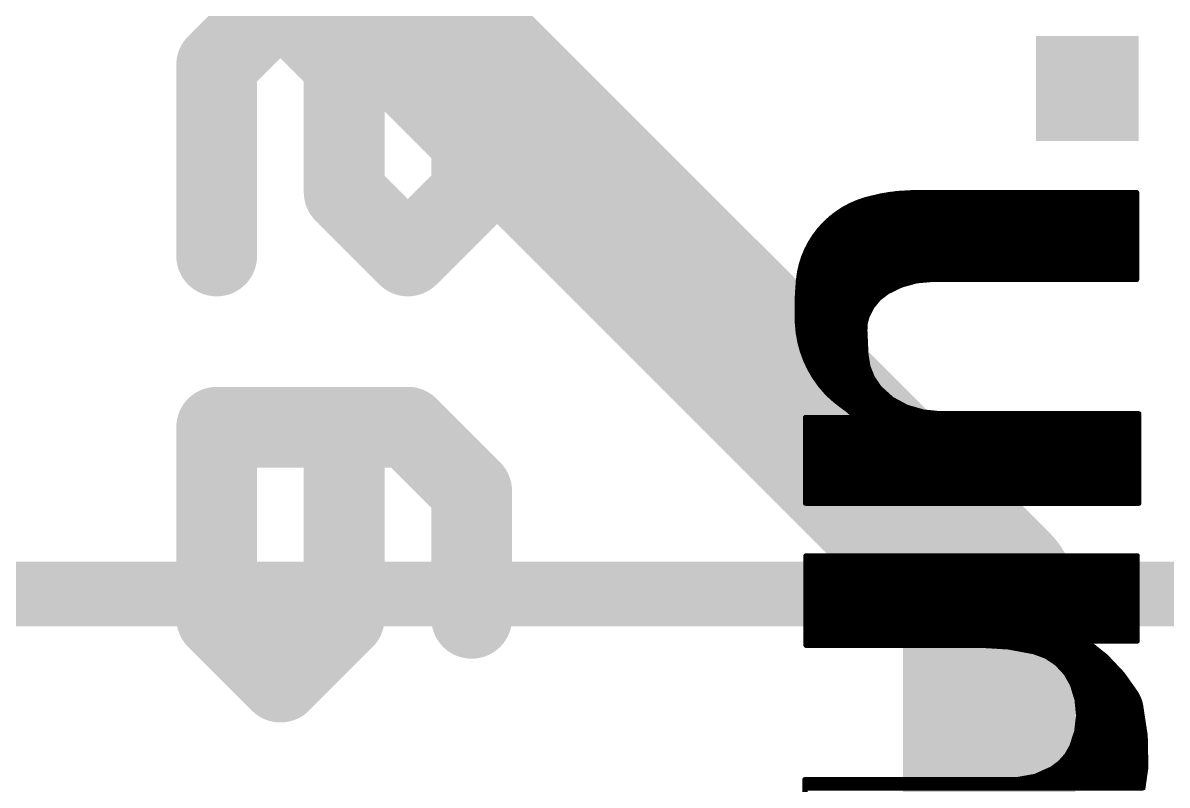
# Model space of a CAD drawing. Extents: x -0.1 to 52.8, y -11.4 to 50.9.
# Drawn here: x 25.92 to 31.32, y 18.15 to 21.75 of the extents above; entities that cross this region are included whole.
import ezdxf

# ---------------------------------------------------------------- set-up
doc = ezdxf.new("R2010")
doc.units = 0
for name, color, linetype in [('1', 12, 'CONTINUOUS'), ('16', 132, 'CONTINUOUS'), ('21', 41, 'CONTINUOUS'), ('22', 40, 'CONTINUOUS')]:
    doc.layers.add(name, color=color, linetype=linetype)

# ---------------------------------------------------------------- blocks, each defined once
blk = doc.blocks.new('RECT')
blk.add_solid([(-0.5, -0.5), (0.5, -0.5), (-0.5, 0.5), (0.5, 0.5)])

msp = doc.modelspace()

# ---------------------------------------------------------------- linework, layer by layer
at = {"layer": '1', "const_width": 0.3048}
msp.add_lwpolyline([(34.29, 19.05), (20.32, 19.05)], dxfattribs=at)
at = {"layer": '16', "const_width": 0.8128}
for points in [[(30.48, 19.05), (26.67, 22.86)], [(30.48, 16.51), (30.48, 19.05)]]:
    msp.add_lwpolyline(points, dxfattribs=at)
at = {"layer": '16', "const_width": 0.4064}
for points in [[(30.6832, 19.05, 1), (30.2768, 19.05)], [(30.3363, 18.9063, 1), (30.6237, 19.1937)]]:
    msp.add_lwpolyline(points, format="xyb", dxfattribs=at)
at = {"layer": '21'}
for points, const_width in [([(30.1219, 20.9448, 0.0668), (29.8983, 20.9118)], 0.0254), ([(30.1219, 20.9512, 1), (30.1219, 20.9384)], 0.0127), ([(30.1219, 20.9512, 1), (30.1219, 20.9384)], 0.0127), ([(30.1224, 20.9385, 1), (30.1214, 20.9511)], 0.0127), ([(30.122, 20.9385, 1), (30.1218, 20.9511)], 0.0127), ([(31.1824, 20.9448, 1), (31.1697, 20.9448)], 0.0127), ([(31.1824, 20.9448, 1), (31.1697, 20.9448)], 0.0127), ([(31.176, 20.9384, 1), (31.176, 20.9512)], 0.0127), ([(31.176, 20.9384, 1), (31.176, 20.9512)], 0.0127), ([(29.8983, 20.9118, 0.1281), (29.7053, 20.7975)], 0.0254), ([(29.8255, 20.8908, 1), (29.83, 20.8789)], 0.0127), ([(29.831, 20.8794, 1), (29.8245, 20.8903)], 0.0127), ([(29.8784, 20.9106, 1), (29.8784, 20.8978)], 0.0127), ([(29.897, 20.918, 1), (29.8996, 20.9056)], 0.0127), ([(29.8965, 20.9179, 1), (29.9001, 20.9057)], 0.0127), ([(29.9006, 20.9059, 1), (29.896, 20.9177)], 0.0127), ([(29.9001, 20.9057, 1), (29.8965, 20.9179)], 0.0127), ([(29.9805, 20.936, 1), (29.9805, 20.9232)], 0.0127), ([(30.0085, 20.9421, 1), (30.0095, 20.9294)], 0.0127), ([(30.0103, 20.9296, 1), (30.0077, 20.942)], 0.0127), ([(31.176, 20.9232, 1), (31.176, 20.936)], 0.0127), ([(31.176, 20.8978, 1), (31.176, 20.9106)], 0.0127), ([(29.7596, 20.8519, 1), (29.7661, 20.8409)], 0.0127), ([(29.7669, 20.8416, 1), (29.7587, 20.8512)], 0.0127), ([(29.7746, 20.8598, 1), (29.7746, 20.847)], 0.0127), ([(29.8175, 20.8852, 1), (29.8175, 20.8725)], 0.0127), ([(31.176, 20.8725, 1), (31.176, 20.8852)], 0.0127), ([(31.176, 20.847, 1), (31.176, 20.8598)], 0.0127), ([(29.7053, 20.7975, 0.1741), (29.5808, 20.5308)], 0.0254), ([(29.6893, 20.7836, 1), (29.6893, 20.7708)], 0.0127), ([(29.7012, 20.8023, 1), (29.7094, 20.7927)], 0.0127), ([(29.7008, 20.802, 1), (29.7098, 20.793)], 0.0127), ([(29.7103, 20.7936, 1), (29.7003, 20.8014)], 0.0127), ([(29.7098, 20.793, 1), (29.7008, 20.802)], 0.0127), ([(29.7113, 20.809, 1), (29.7113, 20.7963)], 0.0127), ([(29.7412, 20.8344, 1), (29.7412, 20.8216)], 0.0127), ([(31.176, 20.8216, 1), (31.176, 20.8344)], 0.0127), ([(31.176, 20.7963, 1), (31.176, 20.809)], 0.0127), ([(31.176, 20.7708, 1), (31.176, 20.7836)], 0.0127), ([(29.6494, 20.7328, 1), (29.6494, 20.7201)], 0.0127), ([(29.6694, 20.7582, 1), (29.6694, 20.7454)], 0.0127), ([(31.176, 20.7454, 1), (31.176, 20.7582)], 0.0127), ([(31.176, 20.7201, 1), (31.176, 20.7328)], 0.0127), ([(29.6233, 20.682, 1), (29.6233, 20.6692)], 0.0127), ([(29.6352, 20.7074, 1), (29.6352, 20.6946)], 0.0127), ([(29.6386, 20.7229, 1), (29.6486, 20.7151)], 0.0127), ([(29.6493, 20.7163, 1), (29.6378, 20.7217)], 0.0127), ([(31.176, 20.6946, 1), (31.176, 20.7074)], 0.0127), ([(31.176, 20.6692, 1), (31.176, 20.682)], 0.0127), ([(29.6005, 20.6312, 1), (29.6005, 20.6184)], 0.0127), ([(29.5956, 20.6312, 1), (29.6071, 20.6258)], 0.0127), ([(29.6075, 20.6272, 1), (29.5951, 20.6298)], 0.0127), ([(29.6114, 20.6566, 1), (29.6114, 20.6439)], 0.0127), ([(31.176, 20.6439, 1), (31.176, 20.6566)], 0.0127), ([(31.176, 20.6184, 1), (31.176, 20.6312)], 0.0127), ([(29.5899, 20.5804, 1), (29.5899, 20.5677)], 0.0127), ([(29.5952, 20.6058, 1), (29.5952, 20.593)], 0.0127), ([(31.176, 20.593, 1), (31.176, 20.6058)], 0.0127), ([(31.176, 20.5677, 1), (31.176, 20.5804)], 0.0127), ([(29.5808, 20.5308, 0.0335), (29.5758, 20.3302)], 0.0254), ([(29.5806, 20.5296, 1), (29.5806, 20.5168)], 0.0127), ([(29.5871, 20.5306, 1), (29.5745, 20.531)], 0.0127), ([(29.5871, 20.5302, 1), (29.5745, 20.5314)], 0.0127), ([(29.5746, 20.5321, 1), (29.587, 20.5295)], 0.0127), ([(29.5745, 20.5314, 1), (29.5871, 20.5302)], 0.0127), ([(29.5845, 20.555, 1), (29.5845, 20.5422)], 0.0127), ([(30.2108, 20.5359, 0.136), (29.9999, 20.4775)], 0.0254), ([(30.0646, 20.5157, 1), (30.068, 20.5035)], 0.0127), ([(30.0691, 20.5039, 1), (30.0635, 20.5153)], 0.0127), ([(30.1154, 20.5168, 1), (30.1154, 20.5296)], 0.0127), ([(30.1368, 20.5356, 1), (30.1379, 20.523)], 0.0127), ([(30.1391, 20.5232, 1), (30.1357, 20.5354)], 0.0127), ([(30.2108, 20.5423, 1), (30.2108, 20.5296)], 0.0127), ([(30.2108, 20.5423, 1), (30.2108, 20.5296)], 0.0127), ([(30.2114, 20.5296, 1), (30.2102, 20.5422)], 0.0127), ([(30.2108, 20.5296, 1), (30.2108, 20.5422)], 0.0127), ([(31.1697, 20.5359, 1), (31.1824, 20.5359)], 0.0127), ([(31.1697, 20.5359, 1), (31.1824, 20.5359)], 0.0127), ([(31.176, 20.5422, 1), (31.176, 20.555)], 0.0127), ([(31.176, 20.5296, 1), (31.176, 20.5423)], 0.0127), ([(31.176, 20.5296, 1), (31.176, 20.5423)], 0.0127), ([(29.5793, 20.4788, 1), (29.5793, 20.466)], 0.0127), ([(29.58, 20.5042, 1), (29.58, 20.4915)], 0.0127), ([(29.9999, 20.4775, 0.1719), (29.9034, 20.3606)], 0.0254), ([(29.9932, 20.466, 1), (29.9932, 20.4788)], 0.0127), ([(29.9971, 20.4832, 1), (30.0027, 20.4718)], 0.0127), ([(29.9966, 20.4829, 1), (30.0032, 20.4721)], 0.0127), ([(30.0038, 20.4725, 1), (29.996, 20.4825)], 0.0127), ([(30.0032, 20.4721, 1), (29.9966, 20.4829)], 0.0127), ([(30.0419, 20.4915, 1), (30.0419, 20.5042)], 0.0127), ([(29.5781, 20.428, 1), (29.5781, 20.4153)], 0.0127), ([(29.5787, 20.4534, 1), (29.5787, 20.4407)], 0.0127), ([(29.9215, 20.4106, 1), (29.9313, 20.4026)], 0.0127), ([(29.932, 20.4038, 1), (29.9207, 20.4094)], 0.0127), ([(29.9388, 20.4153, 1), (29.9388, 20.428)], 0.0127), ([(29.9552, 20.4513, 1), (29.963, 20.4412)], 0.0127), ([(29.964, 20.4422, 1), (29.9542, 20.4503)], 0.0127), ([(29.9601, 20.4407, 1), (29.9601, 20.4534)], 0.0127), ([(29.5762, 20.3518, 1), (29.5762, 20.3391)], 0.0127), ([(29.5768, 20.3772, 1), (29.5768, 20.3645)], 0.0127), ([(29.5774, 20.4026, 1), (29.5774, 20.3898)], 0.0127), ([(29.9034, 20.3606, 0.0992), (29.8933, 20.2946)], 0.0254), ([(29.8977, 20.3634, 1), (29.9091, 20.3578)], 0.0127), ([(29.8974, 20.3628, 1), (29.9094, 20.3584)], 0.0127), ([(29.9096, 20.359, 1), (29.8972, 20.3622)], 0.0127), ([(29.9094, 20.3584, 1), (29.8974, 20.3628)], 0.0127), ([(29.8995, 20.3391, 1), (29.8995, 20.3518)], 0.0127), ([(29.9085, 20.3645, 1), (29.9085, 20.3772)], 0.0127), ([(29.9212, 20.3898, 1), (29.9212, 20.4026)], 0.0127), ([(29.5821, 20.3311, 1), (29.5695, 20.3293)], 0.0127), ([(29.5758, 20.3302, 0.1577), (29.685, 20.0355)], 0.0254), ([(29.5821, 20.3305, 1), (29.5695, 20.3299)], 0.0127), ([(29.5695, 20.3304, 1), (29.5821, 20.33)], 0.0127), ([(29.5695, 20.3299, 1), (29.5821, 20.3305)], 0.0127), ([(29.5773, 20.3264, 1), (29.5773, 20.3136)], 0.0127), ([(29.581, 20.301, 1), (29.581, 20.2883)], 0.0127), ([(29.8996, 20.2949, 1), (29.887, 20.2943)], 0.0127), ([(29.8983, 20.1828, 0.0006), (29.8933, 20.2946)], 0.0254), ([(29.8996, 20.2949, 1), (29.887, 20.2943)], 0.0127), ([(29.9014, 20.3278, 1), (29.8887, 20.3284)], 0.0127), ([(29.8889, 20.3297, 1), (29.9012, 20.3265)], 0.0127), ([(29.8933, 20.2883, 1), (29.8933, 20.301)], 0.0127), ([(29.8946, 20.3136, 1), (29.8946, 20.3264)], 0.0127), ([(29.5848, 20.2756, 1), (29.5848, 20.2629)], 0.0127), ([(29.5885, 20.2502, 1), (29.5885, 20.2374)], 0.0127), ([(29.887, 20.2949, 1), (29.8996, 20.2943)], 0.0127), ([(29.887, 20.2943, 1), (29.8996, 20.2949)], 0.0127), ([(29.8944, 20.2629, 1), (29.8944, 20.2756)], 0.0127), ([(29.8956, 20.2374, 1), (29.8956, 20.2502)], 0.0127), ([(29.5972, 20.2272, 1), (29.5853, 20.2228)], 0.0127), ([(29.585, 20.2241, 1), (29.5976, 20.226)], 0.0127), ([(29.5938, 20.2248, 1), (29.5938, 20.2121)], 0.0127), ([(29.6032, 20.1994, 1), (29.6032, 20.1867)], 0.0127), ([(29.9046, 20.1838, 1), (29.892, 20.1818)], 0.0127), ([(29.8983, 20.1828, 0.1688), (29.9618, 20.0228)], 0.0254), ([(29.9046, 20.1831, 1), (29.892, 20.1825)], 0.0127), ([(29.8967, 20.2121, 1), (29.8967, 20.2248)], 0.0127), ([(29.8978, 20.1867, 1), (29.8978, 20.1994)], 0.0127), ([(29.6126, 20.174, 1), (29.6126, 20.1612)], 0.0127), ([(29.622, 20.1486, 1), (29.622, 20.1359)], 0.0127), ([(29.892, 20.1825, 1), (29.9046, 20.1831)], 0.0127), ([(29.892, 20.1825, 1), (29.9046, 20.1831)], 0.0127), ([(29.9007, 20.1612, 1), (29.9007, 20.174)], 0.0127), ([(29.9046, 20.1359, 1), (29.9046, 20.1486)], 0.0127), ([(29.6336, 20.1288, 1), (29.6229, 20.122)], 0.0127), ([(29.6223, 20.1232, 1), (29.6342, 20.1276)], 0.0127), ([(29.6336, 20.1232, 1), (29.6336, 20.1105)], 0.0127), ([(29.6497, 20.0978, 1), (29.6497, 20.085)], 0.0127), ([(29.9132, 20.1275, 1), (29.9014, 20.1228)], 0.0127), ([(29.901, 20.1242, 1), (29.9136, 20.1261)], 0.0127), ([(29.9106, 20.1105, 1), (29.9106, 20.1232)], 0.0127), ([(29.9207, 20.085, 1), (29.9207, 20.0978)], 0.0127), ([(29.6657, 20.0724, 1), (29.6657, 20.0597)], 0.0127), ([(29.6818, 20.047, 1), (29.6818, 20.0343)], 0.0127), ([(29.6897, 20.0398, 1), (29.6803, 20.0312)], 0.0127), ([(29.685, 20.0355, 0.0664), (29.7739, 19.9492)], 0.0254), ([(29.69, 20.0394, 1), (29.68, 20.0316)], 0.0127), ([(29.6796, 20.0321, 1), (29.6904, 20.0389)], 0.0127), ([(29.68, 20.0316, 1), (29.69, 20.0394)], 0.0127), ([(29.9341, 20.0745, 1), (29.9236, 20.0673)], 0.0127), ([(29.9229, 20.0686, 1), (29.9347, 20.0733)], 0.0127), ([(29.9322, 20.0597, 1), (29.9322, 20.0724)], 0.0127), ([(29.9496, 20.0343, 1), (29.9496, 20.047)], 0.0127), ([(29.9661, 20.0275, 1), (29.9575, 20.0181)], 0.0127), ([(29.9618, 20.0228, 0.1229), (30.0914, 19.9314)], 0.0254), ([(29.9666, 20.0269, 1), (29.957, 20.0187)], 0.0127), ([(29.9566, 20.0192, 1), (29.967, 20.0264)], 0.0127), ([(29.957, 20.0187, 1), (29.9666, 20.0269)], 0.0127), ([(29.7033, 20.0216, 1), (29.7033, 20.0088)], 0.0127), ([(29.7262, 19.9962, 1), (29.7262, 19.9835)], 0.0127), ([(29.7307, 19.9942, 1), (29.7225, 19.9846)], 0.0127), ([(29.7219, 19.9851, 1), (29.7313, 19.9937)], 0.0127), ([(29.9702, 20.0088, 1), (29.9702, 20.0216)], 0.0127), ([(29.9982, 19.9835, 1), (29.9982, 19.9962)], 0.0127), ([(30.024, 19.9747, 1), (30.018, 19.9635)], 0.0127), ([(30.0167, 19.9644, 1), (30.0252, 19.9738)], 0.0127), ([(29.756, 19.9708, 1), (29.756, 19.9581)], 0.0127), ([(29.7777, 19.9543, 1), (29.7701, 19.9441)], 0.0127), ([(29.7739, 19.9492, 0.0022), (29.812, 19.9212)], 0.0254), ([(29.7777, 19.9543, 1), (29.7701, 19.9441)], 0.0127), ([(29.7698, 19.9444, 1), (29.778, 19.954)], 0.0127), ([(29.7701, 19.9441, 1), (29.7777, 19.9543)], 0.0127), ([(29.7878, 19.9454, 1), (29.7878, 19.9326)], 0.0127), ([(29.8161, 19.9261, 1), (29.8079, 19.9163)], 0.0127), ([(29.8272, 19.9085, 0.0333), (29.812, 19.9212)], 0.0254), ([(29.8157, 19.9263, 1), (29.8083, 19.9161)], 0.0127), ([(29.8082, 19.9161, 1), (29.8158, 19.9263)], 0.0127), ([(29.8083, 19.9161, 1), (29.8157, 19.9263)], 0.0127), ([(29.8211, 19.92, 1), (29.8211, 19.9073)], 0.0127), ([(30.0298, 19.9581, 1), (30.0298, 19.9708)], 0.0127), ([(30.0772, 19.9326, 1), (30.0772, 19.9454)], 0.0127), ([(30.0932, 19.9375, 1), (30.0896, 19.9253)], 0.0127), ([(30.0914, 19.9314, 0.0895), (30.2489, 19.9009)], 0.0254), ([(30.0937, 19.9373, 1), (30.0891, 19.9255)], 0.0127), ([(30.0884, 19.9258, 1), (30.0944, 19.937)], 0.0127), ([(30.0891, 19.9255, 1), (30.0937, 19.9373)], 0.0127), ([(30.1532, 19.9073, 1), (30.1532, 19.92)], 0.0127), ([(29.6139, 19.8895, 1), (29.6139, 19.8768)], 0.0127), ([(29.6139, 19.8895, 1), (29.6139, 19.8768)], 0.0127), ([(29.6203, 19.8831, 1), (29.6075, 19.8831)], 0.0127), ([(29.6203, 19.8831, 1), (29.6075, 19.8831)], 0.0127), ([(29.6139, 19.8692, 1), (29.6139, 19.8564)], 0.0127), ([(29.8324, 19.9121, 1), (29.822, 19.9049)], 0.0127), ([(29.8348, 19.8907, 0.205), (29.8272, 19.9085)], 0.0254), ([(29.8316, 19.9131, 1), (29.8228, 19.9039)], 0.0127), ([(29.8228, 19.9039, 1), (29.8316, 19.9131)], 0.0127), ([(29.8231, 19.9036, 1), (29.8313, 19.9134)], 0.0127), ([(29.839, 19.9016, 1), (29.8266, 19.8991)], 0.0127), ([(29.8276, 19.8968, 1), (29.838, 19.904)], 0.0127), ([(29.8412, 19.8907, 1), (29.8285, 19.8907)], 0.0127), ([(29.8412, 19.8907, 1), (29.8285, 19.8907)], 0.0127), ([(29.8348, 19.8946, 1), (29.8348, 19.8819)], 0.0127), ([(29.8285, 19.8907, 1), (29.8411, 19.8907)], 0.0127), ([(29.8285, 19.8831, 1), (29.8412, 19.8831)], 0.0127), ([(29.8285, 19.8831, 1), (29.8412, 19.8831)], 0.0127), ([(29.8286, 19.8894, 1), (29.841, 19.892)], 0.0127), ([(29.8348, 19.8768, 1), (29.8348, 19.8895)], 0.0127), ([(29.8348, 19.8768, 1), (29.8348, 19.8895)], 0.0127), ([(30.1694, 19.9154, 1), (30.1681, 19.9028)], 0.0127), ([(30.167, 19.903, 1), (30.1705, 19.9152)], 0.0127), ([(30.2489, 19.9073, 1), (30.2489, 19.8945)], 0.0127), ([(30.2489, 19.9009, 0.0064), (30.3174, 19.9009)], 0.0254), ([(30.249, 19.9072, 1), (30.2488, 19.8946)], 0.0127), ([(30.2483, 19.8946, 1), (30.2495, 19.9072)], 0.0127), ([(30.2488, 19.8946, 1), (30.249, 19.9072)], 0.0127), ([(30.3174, 19.9073, 1), (30.3174, 19.8945)], 0.0127), ([(30.3175, 19.8946, 1), (30.3173, 19.9072)], 0.0127), ([(31.1925, 19.9009, 1), (31.1798, 19.9009)], 0.0127), ([(31.1925, 19.9009, 1), (31.1798, 19.9009)], 0.0127), ([(31.1861, 19.8945, 1), (31.1861, 19.9073)], 0.0127), ([(31.1861, 19.8945, 1), (31.1861, 19.9073)], 0.0127), ([(31.1861, 19.8819, 1), (31.1861, 19.8946)], 0.0127), ([(31.1861, 19.8564, 1), (31.1861, 19.8692)], 0.0127), ([(29.6139, 19.8438, 1), (29.6139, 19.8311)], 0.0127), ([(29.6139, 19.8184, 1), (29.6139, 19.8056)], 0.0127), ([(31.1861, 19.8311, 1), (31.1861, 19.8438)], 0.0127), ([(31.1861, 19.8056, 1), (31.1861, 19.8184)], 0.0127), ([(29.6139, 19.793, 1), (29.6139, 19.7802)], 0.0127), ([(29.6139, 19.7676, 1), (29.6139, 19.7549)], 0.0127), ([(31.1861, 19.7802, 1), (31.1861, 19.793)], 0.0127), ([(31.1861, 19.7549, 1), (31.1861, 19.7676)], 0.0127), ([(29.6139, 19.7422, 1), (29.6139, 19.7294)], 0.0127), ([(29.6139, 19.7168, 1), (29.6139, 19.704)], 0.0127), ([(31.1861, 19.7294, 1), (31.1861, 19.7422)], 0.0127), ([(31.1861, 19.704, 1), (31.1861, 19.7168)], 0.0127), ([(29.6139, 19.6914, 1), (29.6139, 19.6787)], 0.0127), ([(29.6139, 19.666, 1), (29.6139, 19.6532)], 0.0127), ([(31.1861, 19.6787, 1), (31.1861, 19.6914)], 0.0127), ([(31.1861, 19.6532, 1), (31.1861, 19.666)], 0.0127), ([(29.6139, 19.6406, 1), (29.6139, 19.6278)], 0.0127), ([(29.6139, 19.6152, 1), (29.6139, 19.6025)], 0.0127), ([(31.1861, 19.6278, 1), (31.1861, 19.6406)], 0.0127), ([(31.1861, 19.6025, 1), (31.1861, 19.6152)], 0.0127), ([(29.6139, 19.5898, 1), (29.6139, 19.577)], 0.0127), ([(29.6139, 19.5644, 1), (29.6139, 19.5516)], 0.0127), ([(31.1861, 19.577, 1), (31.1861, 19.5898)], 0.0127), ([(31.1861, 19.5516, 1), (31.1861, 19.5644)], 0.0127), ([(29.6139, 19.539, 1), (29.6139, 19.5263)], 0.0127), ([(29.6139, 19.5136, 1), (29.6139, 19.5008)], 0.0127), ([(29.6139, 19.4882, 1), (29.6139, 19.4754)], 0.0127), ([(29.6139, 19.4857, 1), (29.6139, 19.473)], 0.0127), ([(29.6139, 19.4857, 1), (29.6139, 19.473)], 0.0127), ([(31.1861, 19.5263, 1), (31.1861, 19.539)], 0.0127), ([(31.1861, 19.5008, 1), (31.1861, 19.5136)], 0.0127), ([(31.1861, 19.4754, 1), (31.1861, 19.4882)], 0.0127), ([(31.1861, 19.473, 1), (31.1861, 19.4857)], 0.0127), ([(31.1861, 19.473, 1), (31.1861, 19.4857)], 0.0127), ([(29.6075, 19.4793, 1), (29.6203, 19.4793)], 0.0127), ([(29.6075, 19.4793, 1), (29.6203, 19.4793)], 0.0127), ([(31.1798, 19.4793, 1), (31.1925, 19.4793)], 0.0127), ([(31.1798, 19.4793, 1), (31.1925, 19.4793)], 0.0127), ([(29.6164, 19.2367, 1), (29.6164, 19.2239)], 0.0127), ([(29.6228, 19.2303, 1), (29.6101, 19.2303)], 0.0127), ([(29.6164, 19.2342, 1), (29.6164, 19.2215)], 0.0127), ([(31.1849, 19.2303, 1), (31.1722, 19.2303)], 0.0127), ([(31.1785, 19.2239, 1), (31.1785, 19.2367)], 0.0127), ([(31.1785, 19.2215, 1), (31.1785, 19.2342)], 0.0127), ([(29.6164, 19.2088, 1), (29.6164, 19.196)], 0.0127), ([(29.6164, 19.1834, 1), (29.6164, 19.1706)], 0.0127), ([(31.1785, 19.196, 1), (31.1785, 19.2088)], 0.0127), ([(31.1785, 19.1706, 1), (31.1785, 19.1834)], 0.0127), ([(29.6164, 19.1326, 1), (29.6164, 19.1198)], 0.0127), ([(29.6164, 19.158, 1), (29.6164, 19.1453)], 0.0127), ([(31.1785, 19.1453, 1), (31.1785, 19.158)], 0.0127), ([(31.1785, 19.1198, 1), (31.1785, 19.1326)], 0.0127), ([(29.6164, 19.1072, 1), (29.6164, 19.0944)], 0.0127), ([(29.6164, 19.0564, 1), (29.6164, 19.0436)], 0.0127), ([(29.6164, 19.0818, 1), (29.6164, 19.0691)], 0.0127), ([(31.1785, 19.0944, 1), (31.1785, 19.1072)], 0.0127), ([(31.1785, 19.0691, 1), (31.1785, 19.0818)], 0.0127), ([(31.1785, 19.0436, 1), (31.1785, 19.0564)], 0.0127), ([(29.6164, 19.031, 1), (29.6164, 19.0182)], 0.0127), ([(29.6164, 19.0056, 1), (29.6164, 18.9929)], 0.0127), ([(31.1785, 19.0182, 1), (31.1785, 19.031)], 0.0127), ([(31.1785, 18.9929, 1), (31.1785, 19.0056)], 0.0127), ([(29.6164, 18.9802, 1), (29.6164, 18.9674)], 0.0127), ([(29.6164, 18.9548, 1), (29.6164, 18.942)], 0.0127), ([(31.1785, 18.9674, 1), (31.1785, 18.9802)], 0.0127), ([(31.1785, 18.942, 1), (31.1785, 18.9548)], 0.0127), ([(29.6164, 18.904, 1), (29.6164, 18.8912)], 0.0127), ([(29.6164, 18.9294, 1), (29.6164, 18.9167)], 0.0127), ([(31.1785, 18.9167, 1), (31.1785, 18.9294)], 0.0127), ([(31.1785, 18.8912, 1), (31.1785, 18.904)], 0.0127), ([(29.6164, 18.8786, 1), (29.6164, 18.8658)], 0.0127), ([(29.6164, 18.8532, 1), (29.6164, 18.8405)], 0.0127), ([(31.1785, 18.8658, 1), (31.1785, 18.8786)], 0.0127), ([(31.1785, 18.8405, 1), (31.1785, 18.8532)], 0.0127), ([(29.6164, 18.8278, 1), (29.6164, 18.815)], 0.0127), ([(29.6164, 18.8151, 1), (29.6164, 18.8024)], 0.0127), ([(29.6101, 18.8087, 1), (29.6228, 18.8087)], 0.0127), ([(30.4474, 18.815, 1), (30.4466, 18.8024)], 0.0127), ([(30.447, 18.8024, 1), (30.447, 18.8151)], 0.0127), ([(30.5723, 18.8073, 1), (30.57, 18.7948)], 0.0127), ([(30.5707, 18.7947, 1), (30.5715, 18.8074)], 0.0127), ([(30.5981, 18.8024, 1), (30.5981, 18.7896)], 0.0127), ([(30.6957, 18.7841, 1), (30.6911, 18.7723)], 0.0127), ([(30.6922, 18.772, 1), (30.6946, 18.7844)], 0.0127), ([(30.9397, 18.8354, 1), (30.9397, 18.8226)], 0.0127), ([(30.9461, 18.829, 1), (30.9334, 18.829)], 0.0127), ([(30.9436, 18.8315, 1), (30.9358, 18.8215)], 0.0127), ([(30.9334, 18.8265, 1), (30.9461, 18.8265)], 0.0127), ([(30.9461, 18.815, 1), (30.9461, 18.8278)], 0.0127), ([(30.9783, 18.7896, 1), (30.9783, 18.8024)], 0.0127), ([(31.1722, 18.829, 1), (31.1849, 18.829)], 0.0127), ([(31.1785, 18.8226, 1), (31.1785, 18.8354)], 0.0127), ([(30.7134, 18.777, 1), (30.7134, 18.7643)], 0.0127), ([(30.7544, 18.7617, 1), (30.7473, 18.7511)], 0.0127), ([(30.7486, 18.7505, 1), (30.7531, 18.7623)], 0.0127), ([(30.7675, 18.7516, 1), (30.7675, 18.7388)], 0.0127), ([(31.0104, 18.7643, 1), (31.0104, 18.777)], 0.0127), ([(31.0337, 18.7602, 1), (31.0245, 18.7514)], 0.0127), ([(31.0251, 18.7508, 1), (31.033, 18.7608)], 0.0127), ([(31.0391, 18.7388, 1), (31.0391, 18.7516)], 0.0127), ([(30.8065, 18.7263, 1), (30.7971, 18.7177)], 0.0127), ([(30.8038, 18.7262, 1), (30.8038, 18.7134)], 0.0127), ([(30.7983, 18.7167, 1), (30.8054, 18.7273)], 0.0127), ([(30.8273, 18.7008, 1), (30.8273, 18.6881)], 0.0127), ([(30.849, 18.68, 1), (30.838, 18.6737)], 0.0127), ([(30.8388, 18.6725, 1), (30.8482, 18.6811)], 0.0127), ([(30.8479, 18.6754, 1), (30.8479, 18.6626)], 0.0127), ([(31.0632, 18.7134, 1), (31.0632, 18.7262)], 0.0127), ([(31.0873, 18.6881, 1), (31.0873, 18.7008)], 0.0127), ([(31.1127, 18.6768, 1), (31.1023, 18.6694)], 0.0127), ([(31.1029, 18.6687, 1), (31.1121, 18.6775)], 0.0127), ([(31.1104, 18.6626, 1), (31.1104, 18.6754)], 0.0127), ([(30.8622, 18.65, 1), (30.8622, 18.6372)], 0.0127), ([(30.8798, 18.6252, 1), (30.8676, 18.6214)], 0.0127), ([(30.8682, 18.6202, 1), (30.8792, 18.6264)], 0.0127), ([(30.8753, 18.6246, 1), (30.8753, 18.6119)], 0.0127), ([(31.1284, 18.6372, 1), (31.1284, 18.65)], 0.0127), ([(31.1464, 18.6119, 1), (31.1464, 18.6246)], 0.0127), ([(30.883, 18.5992, 1), (30.883, 18.5864)], 0.0127), ([(30.8908, 18.5738, 1), (30.8908, 18.561)], 0.0127), ([(31.1644, 18.5864, 1), (31.1644, 18.5992)], 0.0127), ([(31.1791, 18.5829, 1), (31.1677, 18.5773)], 0.0127), ([(31.1682, 18.5764, 1), (31.1786, 18.5838)], 0.0127), ([(31.1797, 18.561, 1), (31.1797, 18.5738)], 0.0127), ([(30.9019, 18.5522, 1), (30.8893, 18.551)], 0.0127), ([(30.8895, 18.5498, 1), (30.9017, 18.5535)], 0.0127), ([(30.8965, 18.5484, 1), (30.8965, 18.5357)], 0.0127), ([(30.8989, 18.523, 1), (30.8989, 18.5102)], 0.0127), ([(31.1917, 18.5574, 1), (31.1796, 18.5537)], 0.0127), ([(31.18, 18.5527, 1), (31.1913, 18.5584)], 0.0127), ([(31.2, 18.5303, 1), (31.1874, 18.5283)], 0.0127), ([(31.1876, 18.5274, 1), (31.1998, 18.5312)], 0.0127), ([(31.1898, 18.5357, 1), (31.1898, 18.5484)], 0.0127), ([(31.1956, 18.5102, 1), (31.1956, 18.523)], 0.0127), ([(30.9013, 18.4976, 1), (30.9013, 18.4848)], 0.0127), ([(30.9014, 18.4722, 1), (30.9014, 18.4595)], 0.0127), ([(30.9089, 18.4763, 1), (30.8963, 18.4777)], 0.0127), ([(30.8963, 18.4764, 1), (30.9089, 18.4776)], 0.0127), ([(31.1995, 18.4848, 1), (31.1995, 18.4976)], 0.0127), ([(31.2033, 18.4595, 1), (31.2033, 18.4722)], 0.0127), ([(30.9004, 18.4005, 1), (30.8883, 18.4045)], 0.0127), ([(30.8957, 18.4214, 1), (30.8957, 18.4086)], 0.0127), ([(30.8985, 18.4468, 1), (30.8985, 18.434)], 0.0127), ([(31.2072, 18.434, 1), (31.2072, 18.4468)], 0.0127), ([(31.211, 18.4086, 1), (31.211, 18.4214)], 0.0127), ([(30.8819, 18.3706, 1), (30.8819, 18.3578)], 0.0127), ([(30.8902, 18.396, 1), (30.8902, 18.3833)], 0.0127), ([(30.888, 18.4032, 1), (30.9007, 18.4018)], 0.0127), ([(31.2224, 18.3817, 1), (31.2097, 18.3814)], 0.0127), ([(31.2098, 18.3806, 1), (31.2223, 18.3825)], 0.0127), ([(31.2148, 18.3833, 1), (31.2148, 18.396)], 0.0127), ([(31.2164, 18.3578, 1), (31.2164, 18.3706)], 0.0127), ([(30.8611, 18.3198, 1), (30.8611, 18.3071)], 0.0127), ([(30.8652, 18.3332, 1), (30.8772, 18.3292)], 0.0127), ([(30.8767, 18.3281, 1), (30.8657, 18.3343)], 0.0127), ([(30.8737, 18.3452, 1), (30.8737, 18.3325)], 0.0127), ([(31.2169, 18.3325, 1), (31.2169, 18.3452)], 0.0127), ([(31.2175, 18.3071, 1), (31.2175, 18.3198)], 0.0127), ([(30.7941, 18.2436, 1), (30.7941, 18.2309)], 0.0127), ([(30.8109, 18.2576, 1), (30.8204, 18.2492)], 0.0127), ([(30.8195, 18.2483, 1), (30.8118, 18.2584)], 0.0127), ([(30.8238, 18.269, 1), (30.8238, 18.2563)], 0.0127), ([(30.8462, 18.2944, 1), (30.8462, 18.2816)], 0.0127), ([(30.8419, 18.2926, 1), (30.8529, 18.2863)], 0.0127), ([(30.8522, 18.2852, 1), (30.8427, 18.2936)], 0.0127), ([(31.218, 18.2816, 1), (31.218, 18.2944)], 0.0127), ([(31.2185, 18.2563, 1), (31.2185, 18.269)], 0.0127), ([(31.219, 18.2309, 1), (31.219, 18.2436)], 0.0127), ([(30.6831, 18.1928, 1), (30.6831, 18.1801)], 0.0127), ([(30.6952, 18.1948, 1), (30.7003, 18.1832)], 0.0127), ([(30.6989, 18.1828, 1), (30.6966, 18.1953)], 0.0127), ([(30.7488, 18.2182, 1), (30.7488, 18.2054)], 0.0127), ([(30.7734, 18.2296, 1), (30.781, 18.2194)], 0.0127), ([(30.7798, 18.2187, 1), (30.7746, 18.2303)], 0.0127), ([(31.2126, 18.1801, 1), (31.2126, 18.1928)], 0.0127), ([(31.2254, 18.2312, 1), (31.2128, 18.233)], 0.0127), ([(31.2128, 18.232, 1), (31.2254, 18.2322)], 0.0127), ([(31.2162, 18.2054, 1), (31.2162, 18.2182)], 0.0127), ([(29.6113, 18.1801, 1), (29.6113, 18.1673)], 0.0127), ([(29.6177, 18.1737, 1), (29.6049, 18.1737)], 0.0127), ([(29.6113, 18.142, 1), (29.6113, 18.1292)], 0.0127), ([(29.6113, 18.1674, 1), (29.6113, 18.1547)], 0.0127), ([(30.611, 18.18, 1), (30.6132, 18.1674)], 0.0127), ([(30.6121, 18.1673, 1), (30.6121, 18.1801)], 0.0127), ([(31.2054, 18.1292, 1), (31.2054, 18.142)], 0.0127), ([(31.209, 18.1547, 1), (31.209, 18.1674)], 0.0127)]:
    msp.add_lwpolyline(points, format="xyb", dxfattribs=dict(at, const_width=const_width))
at = {"layer": '21', "const_width": 0.0254}
for points in [[(30.009, 20.9358), (30.1219, 20.9448)], [(30.1219, 20.9448), (31.176, 20.9448)], [(30.1219, 20.9448), (31.176, 20.9448)], [(31.176, 20.9448), (31.176, 20.5359)], [(31.176, 20.9448), (31.176, 20.5359)], [(29.7628, 20.8464), (29.8278, 20.8849)], [(29.8278, 20.8849), (29.8983, 20.9118)], [(29.8784, 20.9042), (31.176, 20.9042)], [(29.8983, 20.9118), (30.009, 20.9358)], [(29.9805, 20.9296), (31.176, 20.9296)], [(29.7053, 20.7975), (29.7628, 20.8464)], [(29.7746, 20.8534), (31.176, 20.8534)], [(29.8175, 20.8788), (31.176, 20.8788)], [(29.6436, 20.719), (29.7053, 20.7975)], [(29.6893, 20.7772), (31.176, 20.7772)], [(29.7113, 20.8026), (31.176, 20.8026)], [(29.7412, 20.828), (31.176, 20.828)], [(29.6494, 20.7264), (31.176, 20.7264)], [(29.6694, 20.7518), (31.176, 20.7518)], [(29.6013, 20.6285), (29.6436, 20.719)], [(29.6233, 20.6756), (31.176, 20.6756)], [(29.6352, 20.701), (31.176, 20.701)], [(29.5808, 20.5308), (29.6013, 20.6285)], [(29.6005, 20.6248), (31.176, 20.6248)], [(29.6114, 20.6502), (31.176, 20.6502)], [(29.5899, 20.574), (31.176, 20.574)], [(29.5952, 20.5994), (31.176, 20.5994)], [(29.5758, 20.3302), (29.5808, 20.5308)], [(29.5806, 20.5232), (30.1154, 20.5232)], [(29.5845, 20.5486), (31.176, 20.5486)], [(30.0663, 20.5096), (29.9999, 20.4775)], [(30.1374, 20.5293), (30.0663, 20.5096)], [(30.2108, 20.5359), (30.1374, 20.5293)], [(31.176, 20.5359), (30.2108, 20.5359)], [(31.176, 20.5359), (30.2108, 20.5359)], [(29.5793, 20.4724), (29.9932, 20.4724)], [(29.58, 20.4978), (30.0419, 20.4978)], [(29.9999, 20.4775), (29.9591, 20.4462)], [(29.5781, 20.4216), (29.9388, 20.4216)], [(29.5787, 20.447), (29.9601, 20.447)], [(29.9264, 20.4066), (29.9034, 20.3606)], [(29.9591, 20.4462), (29.9264, 20.4066)], [(29.5762, 20.3454), (29.8995, 20.3454)], [(29.5768, 20.3708), (29.9085, 20.3708)], [(29.5774, 20.3962), (29.9212, 20.3962)], [(29.9034, 20.3606), (29.8951, 20.3281)], [(29.5913, 20.225), (29.5758, 20.3302)], [(29.5773, 20.32), (29.8946, 20.32)], [(29.581, 20.2946), (29.8933, 20.2946)], [(29.8951, 20.3281), (29.8933, 20.2946)], [(29.8933, 20.2946), (29.8983, 20.1828)], [(29.5848, 20.2692), (29.8944, 20.2692)], [(29.5885, 20.2438), (29.8956, 20.2438)], [(29.6282, 20.1254), (29.5913, 20.225)], [(29.5938, 20.2184), (29.8967, 20.2184)], [(29.6032, 20.193), (29.8978, 20.193)], [(29.8983, 20.1828), (29.9073, 20.1252)], [(29.6126, 20.1676), (29.9007, 20.1676)], [(29.622, 20.1422), (29.9046, 20.1422)], [(29.685, 20.0355), (29.6282, 20.1254)], [(29.6336, 20.1168), (29.9106, 20.1168)], [(29.6497, 20.0914), (29.9207, 20.0914)], [(29.9073, 20.1252), (29.9288, 20.0709)], [(29.6657, 20.066), (29.9322, 20.066)], [(29.6818, 20.0406), (29.9496, 20.0406)], [(29.7266, 19.9894), (29.685, 20.0355)], [(29.9288, 20.0709), (29.9618, 20.0228)], [(29.9618, 20.0228), (30.021, 19.9691)], [(29.7033, 20.0152), (29.9702, 20.0152)], [(29.7262, 19.9898), (29.9982, 19.9898)], [(29.7739, 19.9492), (29.7266, 19.9894)], [(30.021, 19.9691), (30.0914, 19.9314)], [(29.756, 19.9644), (30.0298, 19.9644)], [(29.812, 19.9212), (29.7739, 19.9492)], [(29.7878, 19.939), (30.0772, 19.939)], [(29.8272, 19.9085), (29.812, 19.9212)], [(29.8211, 19.9136), (30.1532, 19.9136)], [(30.0914, 19.9314), (30.1688, 19.9091)], [(29.6139, 19.4793), (29.6139, 19.8831)], [(29.6139, 19.8831), (29.8348, 19.8831)], [(29.6139, 19.4793), (29.6139, 19.8831)], [(29.6139, 19.8831), (29.8348, 19.8831)], [(29.6139, 19.8628), (31.1861, 19.8628)], [(29.8328, 19.9004), (29.8272, 19.9085)], [(29.8348, 19.8907), (29.8328, 19.9004)], [(29.8348, 19.8831), (29.8348, 19.8907)], [(29.8348, 19.8831), (29.8348, 19.8907)], [(29.8348, 19.8882), (31.1861, 19.8882)], [(30.1688, 19.9091), (30.2489, 19.9009)], [(30.2489, 19.9009), (31.1861, 19.9009)], [(30.3174, 19.9009), (31.1861, 19.9009)], [(31.1861, 19.9009), (31.1861, 19.4793)], [(31.1861, 19.9009), (31.1861, 19.4793)], [(29.6139, 19.8374), (31.1861, 19.8374)], [(29.6139, 19.812), (31.1861, 19.812)], [(29.6139, 19.7866), (31.1861, 19.7866)], [(29.6139, 19.7612), (31.1861, 19.7612)], [(29.6139, 19.7358), (31.1861, 19.7358)], [(29.6139, 19.7104), (31.1861, 19.7104)], [(29.6139, 19.685), (31.1861, 19.685)], [(29.6139, 19.6596), (31.1861, 19.6596)], [(29.6139, 19.6342), (31.1861, 19.6342)], [(29.6139, 19.6088), (31.1861, 19.6088)], [(29.6139, 19.5834), (31.1861, 19.5834)], [(29.6139, 19.558), (31.1861, 19.558)], [(29.6139, 19.5326), (31.1861, 19.5326)], [(29.6139, 19.5072), (31.1861, 19.5072)], [(29.6139, 19.4818), (31.1861, 19.4818)], [(31.1861, 19.4793), (29.6139, 19.4793)], [(31.1861, 19.4793), (29.6139, 19.4793)], [(31.1785, 19.2303), (29.6164, 19.2303)], [(29.6164, 19.2303), (29.6164, 18.8087)], [(29.6164, 19.2278), (31.1785, 19.2278)], [(31.1785, 18.829), (31.1785, 19.2303)], [(29.6164, 19.2024), (31.1785, 19.2024)], [(29.6164, 19.177), (31.1785, 19.177)], [(29.6164, 19.1516), (31.1785, 19.1516)], [(29.6164, 19.1262), (31.1785, 19.1262)], [(29.6164, 19.1008), (31.1785, 19.1008)], [(29.6164, 19.0754), (31.1785, 19.0754)], [(29.6164, 19.05), (31.1785, 19.05)], [(29.6164, 19.0246), (31.1785, 19.0246)], [(29.6164, 18.9992), (31.1785, 18.9992)], [(29.6164, 18.9738), (31.1785, 18.9738)], [(29.6164, 18.9484), (31.1785, 18.9484)], [(29.6164, 18.923), (31.1785, 18.923)], [(29.6164, 18.8976), (31.1785, 18.8976)], [(29.6164, 18.8722), (31.1785, 18.8722)], [(29.6164, 18.8468), (31.1785, 18.8468)], [(29.6164, 18.8214), (30.9461, 18.8214)], [(29.6164, 18.8087), (30.447, 18.8087)], [(30.447, 18.8087), (30.5711, 18.801)], [(30.5711, 18.801), (30.6934, 18.7782)], [(30.5981, 18.796), (30.9783, 18.796)], [(30.6934, 18.7782), (30.7509, 18.7564)], [(30.9397, 18.8265), (30.9397, 18.829)], [(30.9397, 18.829), (31.1785, 18.829)], [(31.0291, 18.7558), (30.9397, 18.8265)], [(30.7134, 18.7706), (31.0104, 18.7706)], [(30.7509, 18.7564), (30.8018, 18.722)], [(30.7675, 18.7452), (31.0391, 18.7452)], [(31.1075, 18.6731), (31.0291, 18.7558)], [(30.8018, 18.722), (30.8435, 18.6768)], [(30.8038, 18.7198), (31.0632, 18.7198)], [(30.8273, 18.6944), (31.0873, 18.6944)], [(30.8435, 18.6768), (30.8737, 18.6233)], [(30.8479, 18.669), (31.1104, 18.669)], [(31.1734, 18.5801), (31.1075, 18.6731)], [(30.8622, 18.6436), (31.1284, 18.6436)], [(30.8737, 18.6233), (30.8956, 18.5516)], [(30.8753, 18.6182), (31.1464, 18.6182)], [(30.883, 18.5928), (31.1644, 18.5928)], [(30.8908, 18.5674), (31.1797, 18.5674)], [(31.1857, 18.5555), (31.1734, 18.5801)], [(30.8956, 18.5516), (30.9026, 18.477)], [(30.8965, 18.542), (31.1898, 18.542)], [(30.8989, 18.5166), (31.1956, 18.5166)], [(31.1937, 18.5293), (31.1857, 18.5555)], [(31.2161, 18.3815), (31.1937, 18.5293)], [(30.9026, 18.477), (30.8943, 18.4025)], [(30.9013, 18.4912), (31.1995, 18.4912)], [(30.9014, 18.4658), (31.2033, 18.4658)], [(30.8943, 18.4025), (30.8712, 18.3312)], [(30.8957, 18.415), (31.211, 18.415)], [(30.8985, 18.4404), (31.2072, 18.4404)], [(30.8819, 18.3642), (31.2164, 18.3642)], [(30.8902, 18.3896), (31.2148, 18.3896)], [(31.2191, 18.2321), (31.2161, 18.3815)], [(30.8712, 18.3312), (30.8474, 18.2894)], [(30.8611, 18.3134), (31.2175, 18.3134)], [(30.8737, 18.3388), (31.2169, 18.3388)], [(30.8156, 18.2534), (30.7772, 18.2245)], [(30.7941, 18.2372), (31.219, 18.2372)], [(30.8474, 18.2894), (30.8156, 18.2534)], [(30.8238, 18.2626), (31.2185, 18.2626)], [(30.8462, 18.288), (31.218, 18.288)], [(30.6978, 18.189), (30.6121, 18.1737)], [(30.6831, 18.1864), (31.2126, 18.1864)], [(30.7772, 18.2245), (30.6978, 18.189)], [(30.7488, 18.2118), (31.2162, 18.2118)], [(31.2044, 18.1288), (31.2191, 18.2321)], [(30.6121, 18.1737), (29.6113, 18.1737)], [(29.6113, 18.1737), (29.6113, 17.7597)], [(29.6113, 18.161), (31.209, 18.161)], [(29.6113, 18.1356), (31.2054, 18.1356)]]:
    msp.add_lwpolyline(points, dxfattribs=at)
at = {"layer": '22', "const_width": 0.381}
for points in [[(26.8351, 21.5484), (27.1359, 21.8492)], [(27.1359, 21.8492), (27.4367, 21.5484)], [(28.0384, 20.9467), (28.0384, 21.8492)], [(26.8351, 20.6459), (26.8351, 21.5484)], [(27.4367, 21.5484), (27.4367, 20.9467)], [(27.4367, 20.9467), (27.7376, 20.6459)], [(27.7376, 20.6459), (28.0384, 20.9467)], [(27.7376, 19.8378), (26.8351, 19.8378)], [(26.8351, 19.8378), (26.8351, 18.9354)], [(27.4367, 18.9354), (27.4367, 19.8378)], [(28.0384, 19.537), (27.7376, 19.8378)], [(28.0384, 18.9354), (28.0384, 19.537)], [(26.8351, 18.9354), (27.1359, 18.6345)], [(27.1359, 18.6345), (27.4367, 18.9354)]]:
    msp.add_lwpolyline(points, dxfattribs=at)
at = {"layer": '22', "const_width": 0.1905}
for points in [[(27.2033, 21.9166, 1), (27.0686, 21.7819)], [(27.2033, 21.7819, 1), (27.0686, 21.9166)], [(26.9304, 21.5484, 1), (26.7399, 21.5484)], [(26.7677, 21.6157, 1), (26.9025, 21.481)], [(27.532, 21.5484, 1), (27.3415, 21.5484)], [(27.3694, 21.481, 1), (27.5041, 21.6157)], [(27.5041, 21.0141, 1), (27.3694, 20.8794)], [(28.1057, 20.8794, 1), (27.971, 21.0141)], [(27.3415, 20.9467, 1), (27.532, 20.9467)], [(27.9431, 20.9467, 1), (28.1336, 20.9467)], [(27.6702, 20.7133, 1), (27.8049, 20.5786)], [(27.6702, 20.5786, 1), (27.8049, 20.7133)], [(26.7399, 20.6459, 1), (26.9304, 20.6459)], [(26.8351, 19.9331, 1), (26.8351, 19.7426)], [(26.9304, 19.8378, 1), (26.7399, 19.8378)], [(27.532, 19.8378, 1), (27.3415, 19.8378)], [(27.8049, 19.9052, 1), (27.6702, 19.7705)], [(27.7376, 19.7426, 1), (27.7376, 19.9331)], [(28.1336, 19.537, 1), (27.9431, 19.537)], [(27.971, 19.4697, 1), (28.1057, 19.6044)], [(26.9025, 19.0027, 1), (26.7677, 18.868)], [(27.5041, 18.868, 1), (27.3694, 19.0027)], [(26.7399, 18.9354, 1), (26.9304, 18.9354)], [(27.3415, 18.9354, 1), (27.532, 18.9354)], [(27.9431, 18.9354, 1), (28.1336, 18.9354)], [(27.0686, 18.7019, 1), (27.2033, 18.5672)], [(27.0686, 18.5672, 1), (27.2033, 18.7019)]]:
    msp.add_lwpolyline(points, format="xyb", dxfattribs=at)

# ---------------------------------------------------------------- block references
at = {"layer": '21', "xscale": 0.4953, "yscale": 0.4851, "rotation": 90}
msp.add_blockref('RECT', (30.9436, 21.4364), dxfattribs=at)

doc.saveas('drawing.dxf')
